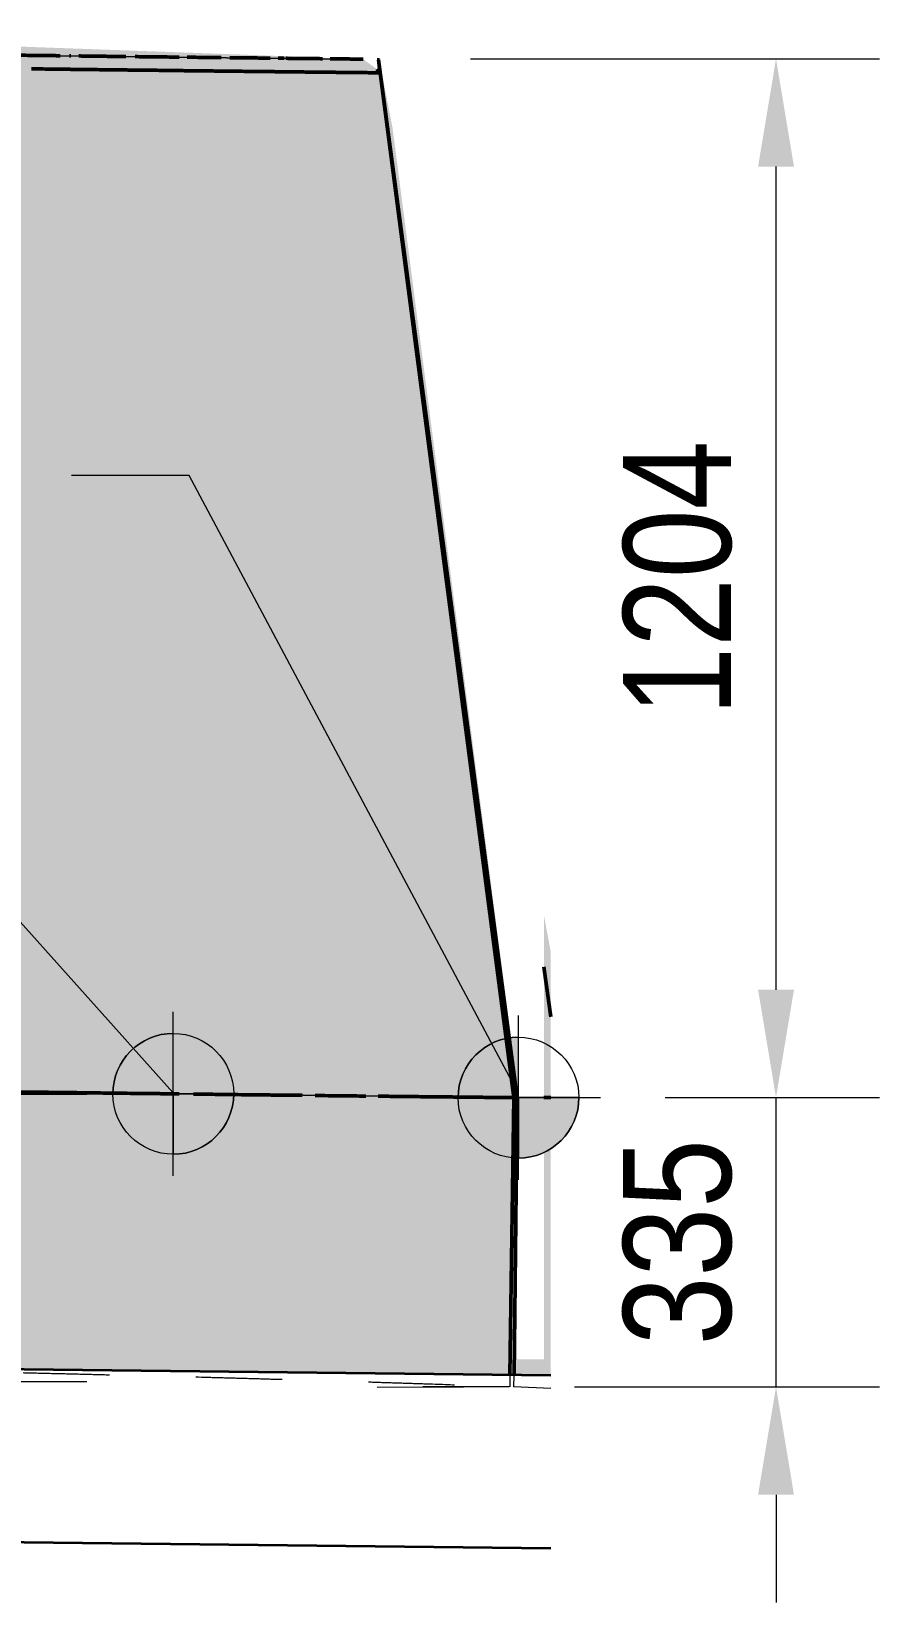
# Model space of a CAD drawing. Header units: metres. Extents: x 0 to 258, y 3 to 25.
# Drawn here: x 119.197 to 120.18, y 21.362 to 23.181 of the extents above; entities that cross this region are included whole.
import ezdxf

# ---------------------------------------------------------------- set-up
doc = ezdxf.new("R2010")
doc.units = ezdxf.units.M
doc.linetypes.add('JacobsDash', pattern=[0.0045, 0.003, -0.0015])
doc.layers.get('Defpoints').update_dxf_attribs({"color": 41})
for name, color, linetype, lineweight in [('A-ANNO-DIMS', 7, 'Continuous', 9), ('A-ANNO-NOTE', 7, 'Continuous', 9), ('A-FLOR', 7, 'Continuous', 50), ('A-FLOR-HDLN', 7, 'JacobsDash', 18), ('G-ANNO-TEXT', 7, 'Continuous', 9)]:
    doc.layers.add(name, color=color, linetype=linetype, lineweight=lineweight)
doc.styles.add('Arial Narrow_2', font='ARIALN.TTF', dxfattribs={"height": 0.125})
doc.dimstyles.new('Dimension_Standard_O__mm_', dxfattribs={"dimscale": 0.3048, "dimtxt": 0.127929, "dimasz": 0.410105, "dimexe": 0.393701, "dimexo": 0.246063, "dimgap": 0.246063, "dimtad": 1, "dimdec": 0, "dimlfac": 1000, "dimzin": 0, "dimdsep": 46, "dimtxsty": 'Arial Narrow_2', "dimsah": 1, "dimcen": 0.09, "dimaunit": 1, "dimadec": 4, "dimazin": 0, "dimtfac": 1, "dimtdec": 4, "dimtix": 1, "dimtmove": 0, "dimatfit": 3, "dimfxl": 1, "dimtvp": 1, "dimtfill": 1, "dimtolj": 1, "dimtzin": 0, "dimlwd": 18, "dimlwe": 18, "dimarcsym": 2})
doc.dimstyles.new('Dimension_Standard_T__mm_', dxfattribs={"dimscale": 0.3048, "dimtxt": 0.127929, "dimasz": 0.410105, "dimexe": 0.393701, "dimexo": 0.246063, "dimgap": 0.164042, "dimtad": 1, "dimdec": 0, "dimlfac": 1000, "dimzin": 0, "dimdsep": 46, "dimtxsty": 'Arial Narrow_2', "dimsah": 1, "dimcen": 0.09, "dimaunit": 1, "dimadec": 4, "dimazin": 0, "dimtfac": 1, "dimtdec": 4, "dimtix": 1, "dimtmove": 0, "dimatfit": 3, "dimfxl": 1, "dimtvp": 1, "dimtolj": 1, "dimtzin": 0, "dimlwd": 18, "dimlwe": 18, "dimarcsym": 2})

# ---------------------------------------------------------------- blocks, each defined once
blk = doc.blocks.new('CS_SYMB_SETOUT POINT - 5mm-2022283-Section 219')
at = {"layer": 'A-ANNO-NOTE'}
h = blk.add_hatch(color=256, dxfattribs=at)
edge = h.paths.add_edge_path()
edge.add_line((-481.2765, 22.04), (-481.2765, 21.97))
edge.add_line((-481.2765, 21.97), (-481.3465, 21.97))
edge.add_arc((-481.2765, 21.97), 0.07, 90, 180, ccw=False)
h = blk.add_hatch(color=256, dxfattribs=at)
edge = h.paths.add_edge_path()
edge.add_line((-481.2765, 21.9), (-481.2765, 21.97))
edge.add_line((-481.2765, 21.97), (-481.2065, 21.97))
edge.add_arc((-481.2765, 21.97), 0.07, 270, 360, ccw=False)
for p, q in [((-481.2765, 21.875), (-481.2765, 22.065)), ((-481.2765, 21.97), (-481.2765, 22.04)), ((-481.3715, 21.97), (-481.1815, 21.97)), ((-481.3465, 21.97), (-481.2765, 21.97)), ((-481.2065, 21.97), (-481.2765, 21.97)), ((-481.2765, 21.97), (-481.2765, 21.9))]:
    blk.add_line(p, q, dxfattribs=at)
blk.add_circle((-481.2765, 21.97), 0.07, dxfattribs=at)
for start, end in [(90, 180), (270, 360)]:
    blk.add_arc((-481.2765, 21.97), 0.07, start, end, dxfattribs=at)
blk = doc.blocks.new('DIMBLOCK37-Section 219')
at = {"layer": 'A-ANNO-DIMS', "color": 0, "lineweight": 18, "transparency": 16777216}
for p, q in [((120.0599, 22.0714), (120.0599, 22.1964)), ((119.9315, 21.9464), (120.1799, 21.9464)), ((120.0599, 21.6115), (120.0599, 21.9464)), ((119.8264, 21.6115), (120.1799, 21.6115)), ((120.0599, 21.4865), (120.0599, 21.3615))]:
    blk.add_line(p, q, dxfattribs=at)
at = {"layer": 'A-ANNO-DIMS', "color": 0, "transparency": 16777216}
for points in [[(120.0391, 22.0714), (120.0807, 22.0714), (120.0599, 21.9464)], [(120.0391, 21.4865), (120.0807, 21.4865), (120.0599, 21.6115)]]:
    blk.add_solid(points, dxfattribs=at)
at = {"layer": 'Defpoints', "color": 0, "transparency": 16777216}
for p in [(119.8565, 21.9464), (120.0599, 21.9464), (119.7514, 21.6115)]:
    blk.add_point(p, dxfattribs=at)
at = {"layer": 'A-ANNO-DIMS', "color": 0, "lineweight": 18, "transparency": 16777216, "insert": (119.9461, 21.779), "char_height": 0.125, "width": 0.285099, "attachment_point": 5, "rotation": 90, "style": 'Arial Narrow_2'}
blk.add_mtext('\\A1;335', dxfattribs=at)
blk = doc.blocks.new('DIMBLOCK38-Section 219')
at = {"layer": 'A-ANNO-DIMS', "color": 0, "lineweight": 18, "transparency": 16777216}
for p, q in [((119.7058, 23.1499), (120.1799, 23.1499)), ((120.0599, 22.0714), (120.0599, 23.0249)), ((119.9315, 21.9464), (120.1799, 21.9464))]:
    blk.add_line(p, q, dxfattribs=at)
at = {"layer": 'A-ANNO-DIMS', "color": 0, "transparency": 16777216}
for points in [[(120.0391, 23.0249), (120.0807, 23.0249), (120.0599, 23.1499)], [(120.0391, 22.0714), (120.0807, 22.0714), (120.0599, 21.9464)]]:
    blk.add_solid(points, dxfattribs=at)
at = {"layer": 'Defpoints', "color": 0, "transparency": 16777216}
for p in [(119.6308, 23.1499), (120.0599, 23.1499), (119.8565, 21.9464)]:
    blk.add_point(p, dxfattribs=at)
at = {"layer": 'A-ANNO-DIMS', "color": 0, "lineweight": 18, "transparency": 16777216, "insert": (119.9461, 22.5482), "char_height": 0.125, "width": 0.380132, "attachment_point": 5, "rotation": 90, "style": 'Arial Narrow_2'}
blk.add_mtext('\\A1;1204', dxfattribs=at)
blk = doc.blocks.new('DIMBLOCK40-Section 219')
at = {"layer": 'A-ANNO-DIMS', "color": 0, "lineweight": 18, "transparency": 16777216}
for p, q in [((119.1208, 22.0749), (119.1208, 22.1999)), ((119.2615, 21.9499), (119.0008, 21.9499)), ((119.1208, 21.6174), (119.1208, 21.9499)), ((119.2615, 21.6174), (119.0008, 21.6174)), ((119.1208, 21.4924), (119.1208, 21.3674))]:
    blk.add_line(p, q, dxfattribs=at)
at = {"layer": 'A-ANNO-DIMS', "color": 0, "transparency": 16777216}
for points in [[(119.1, 22.0749), (119.1417, 22.0749), (119.1208, 21.9499)], [(119.1, 21.4924), (119.1417, 21.4924), (119.1208, 21.6174)]]:
    blk.add_solid(points, dxfattribs=at)
at = {"layer": 'Defpoints', "color": 0, "transparency": 16777216}
for p in [(119.1208, 21.9499), (119.3365, 21.9499), (119.3365, 21.6174)]:
    blk.add_point(p, dxfattribs=at)
at = {"layer": 'A-ANNO-DIMS', "color": 0, "lineweight": 18, "transparency": 16777216, "insert": (118.982, 21.7837), "char_height": 0.125, "width": 0.285099, "attachment_point": 5, "rotation": 90, "style": 'Arial Narrow_2', "bg_fill": 3, "box_fill_scale": 1.1, "bg_fill_color": 256, "bg_fill_true_color": 13158600, "bg_fill_transparency": 0}
blk.add_mtext('\\A1;333', dxfattribs=at)

msp = doc.modelspace()

# ---------------------------------------------------------------- hatches: boundary and pattern name
at = {"layer": 'A-FLOR', "lineweight": 5, "true_color": 0xc0c0c0}
for points in [[(119.575, 23.1494), (119.4556, 23.1541), (119.1784, 23.1641), (118.6473, 23.1706), (117.931, 23.1804), (117.8219, 23.1815), (117.8219, 23.1721), (118.7274, 23.1596), (119.4557, 23.1507), (119.5694, 23.1495)], [(119.6014, 23.1335), (119.5975, 23.1377), (119.5866, 23.1456), (119.5815, 23.1494), (119.1193, 23.1546), (118.3433, 23.1647), (117.8219, 23.1721), (117.8219, 23.1565), (118.761, 23.1436), (119.4557, 23.1351), (119.6003, 23.1335)], [(119.7561, 21.9464), (119.6014, 23.1335), (119.0999, 23.1393), (118.2764, 23.1501), (117.8219, 23.1565), (117.8219, 21.9713), (118.8173, 21.9576), (119.5409, 21.9487), (119.7553, 21.9464)], [(119.7989, 22.0402), (119.7989, 22.1154), (119.7909, 22.1582), (119.7909, 22.0978), (119.7925, 22.086)], [(119.7989, 21.6245), (119.7989, 21.9464), (119.7909, 21.9464), (119.7909, 21.6432), (119.757, 21.6432), (119.7615, 21.9464), (119.7599, 21.9464), (119.7564, 21.625), (119.7909, 21.6246)]]:
    msp.add_hatch(color=9, dxfattribs=at).paths.add_polyline_path(points)
at = {"layer": 'A-FLOR', "true_color": 0xc0c0c0}
msp.add_hatch(color=9, dxfattribs=at).paths.add_polyline_path([(119.7564, 21.625), (119.7594, 21.9499), (119.5994, 23.1487), (119.5977, 23.1487), (119.5977, 23.1375), (119.6014, 23.1335), (119.756, 21.9436), (119.7516, 21.625), (119.7561, 21.625)])
at = {"layer": 'A-FLOR', "lineweight": 5, "true_color": 0xc0c0c0}
h = msp.add_hatch(color=9, dxfattribs=at)
h.paths.add_polyline_path([(119.7909, 21.9464), (119.7989, 21.9464), (119.7989, 22.0402), (119.7909, 22.0978), (119.7909, 21.9499)])
h.paths.add_polyline_path([(119.7611, 21.9464), (119.7615, 21.9464), (119.7615, 21.9499), (119.6156, 23.0695), (119.6003, 23.1486), (119.5995, 23.1486), (119.7599, 21.9464)])
h = msp.add_hatch(color=9, dxfattribs=at)
h.paths.add_polyline_path([(117.8741, 21.9705), (117.8741, 21.9702), (117.8666, 21.7614)])
h.paths.add_polyline_path([(119.7516, 21.625), (119.7561, 21.9464), (119.2143, 21.9526), (118.3846, 21.9634), (117.8219, 21.9713), (117.8219, 21.6489), (118.2007, 21.6448), (118.5523, 21.6399), (118.9619, 21.634), (119.7308, 21.6253)])

# ---------------------------------------------------------------- linework, layer by layer
at = {"layer": 'A-FLOR'}
for p, q in [((119.5975, 23.1377), (119.6014, 23.1335)), ((119.5995, 23.1487), (119.5977, 23.1487)), ((119.7599, 21.9464), (119.5995, 23.1487)), ((119.6003, 23.1487), (119.5995, 23.1487)), ((119.6014, 23.1335), (119.7561, 21.9464)), ((119.7909, 22.0978), (119.7989, 22.0402)), ((119.7561, 21.9464), (119.7516, 21.625)), ((119.7564, 21.625), (119.7599, 21.9464)), ((119.7599, 21.9464), (119.7615, 21.9464)), ((119.7909, 21.9464), (119.7989, 21.9464))]:
    msp.add_line(p, q, dxfattribs=at)
at = {"layer": 'A-FLOR', "lineweight": 35}
for p, q in [((119.7989, 21.6245), (117.8219, 21.647)), ((117.8219, 21.447), (119.7989, 21.4245))]:
    msp.add_line(p, q, dxfattribs=at)
at = {"layer": 'A-FLOR'}
for points, knots in [([(119.1753, 23.154), (119.1769, 23.1539), (119.1829, 23.1539), (119.1905, 23.1538), (119.1966, 23.1537), (119.1983, 23.1537)], [0.9822571729, 0.9822571729, 0.9822571729, 0.9822571729, 0.982421875, 0.9829101562, 0.9831019944, 0.9831019944, 0.9831019944, 0.9831019944]), ([(119.1983, 23.1537), (119.2009, 23.1536), (119.2078, 23.1536), (119.2149, 23.1535), (119.2195, 23.1534), (119.22, 23.1534)], [0.9831020515, 0.9831020515, 0.9831020515, 0.9831020515, 0.9833984375, 0.9838867188, 0.9839468947, 0.9839468947, 0.9839468947, 0.9839468947]), ([(119.22, 23.1534), (119.2215, 23.1534), (119.225, 23.1534), (119.2285, 23.1533), (119.2305, 23.1533)], [0.983947093, 0.983947093, 0.983947093, 0.983947093, 0.9841308594, 0.9843695661, 0.9843695661, 0.9843695661, 0.9843695661]), ([(119.252, 23.153), (119.2532, 23.153), (119.2568, 23.153), (119.2605, 23.1529), (119.263, 23.1529)], [0.9852140523, 0.9852140523, 0.9852140523, 0.9852140523, 0.9853515625, 0.9856366952, 0.9856366952, 0.9856366952, 0.9856366952]), ([(119.263, 23.1529), (119.2648, 23.1529), (119.2687, 23.1528), (119.2748, 23.1528), (119.2805, 23.1527), (119.2839, 23.1527), (119.2852, 23.1526)], [0.9856367363, 0.9856367363, 0.9856367363, 0.9856367363, 0.9858398438, 0.9860839844, 0.986328125, 0.9864815955, 0.9864815955, 0.9864815955, 0.9864815955]), ([(119.2852, 23.1526), (119.2881, 23.1526), (119.2952, 23.1525), (119.3022, 23.1524), (119.3064, 23.1524), (119.3066, 23.1524)], [0.986481825, 0.986481825, 0.986481825, 0.986481825, 0.9868164062, 0.9873046875, 0.9873264958, 0.9873264958, 0.9873264958, 0.9873264958]), ([(119.3277, 23.1521), (119.3286, 23.1521), (119.3335, 23.1521), (119.3404, 23.152), (119.3464, 23.1519), (119.3483, 23.1519)], [0.9881713961, 0.9881713961, 0.9881713961, 0.9881713961, 0.98828125, 0.9887695312, 0.9890162964, 0.9890162964, 0.9890162964, 0.9890162964]), ([(119.3483, 23.1519), (119.3503, 23.1519), (119.3561, 23.1518), (119.3627, 23.1517), (119.3673, 23.1517), (119.3682, 23.1517)], [0.98901644, 0.98901644, 0.98901644, 0.98901644, 0.9892578125, 0.9897460938, 0.9898611966, 0.9898611966, 0.9898611966, 0.9898611966]), ([(119.3873, 23.1515), (119.3912, 23.1514), (119.3977, 23.1513), (119.4043, 23.1513), (119.407, 23.1512)], [0.990706394, 0.990706394, 0.990706394, 0.990706394, 0.9912109375, 0.9915509972, 0.9915509972, 0.9915509972, 0.9915509972]), ([(119.407, 23.1512), (119.4082, 23.1512), (119.4115, 23.1512), (119.4149, 23.1512), (119.4171, 23.1511)], [0.9915514558, 0.9915514558, 0.9915514558, 0.9915514558, 0.9916992188, 0.9919731924, 0.9919731924, 0.9919731924, 0.9919731924]), ([(119.4271, 23.151), (119.4293, 23.151), (119.4353, 23.1509), (119.4416, 23.1509), (119.4458, 23.1508), (119.4464, 23.1508)], [0.9923958975, 0.9923958975, 0.9923958975, 0.9923958975, 0.9926757812, 0.9931640625, 0.9932407978, 0.9932407978, 0.9932407978, 0.9932407978]), ([(119.4464, 23.1508), (119.4495, 23.1508), (119.4561, 23.1507), (119.4652, 23.1506), (119.4713, 23.1505), (119.4739, 23.1505)], [0.993240811, 0.993240811, 0.993240811, 0.993240811, 0.993652344, 0.994140625, 0.994507989, 0.994507989, 0.994507989, 0.994507989]), ([(119.483, 23.1504), (119.4843, 23.1504), (119.4867, 23.1504), (119.489, 23.1503), (119.4901, 23.1503)], [0.9949305983, 0.9949305983, 0.9949305983, 0.9949305983, 0.9951171875, 0.9952625595, 0.9952625595, 0.9952625595, 0.9952625595]), ([(119.492, 23.1503), (119.4937, 23.1503), (119.4989, 23.1502), (119.5105, 23.1501), (119.5225, 23.15), (119.5317, 23.1499), (119.5344, 23.1498)], [0.995352947, 0.995352947, 0.995352947, 0.995352947, 0.995605469, 0.99609375, 0.997070312, 0.997464508, 0.997464508, 0.997464508, 0.997464508]), ([(119.5432, 23.1498), (119.5443, 23.1497), (119.5471, 23.1497), (119.5516, 23.1497), (119.5567, 23.1496), (119.5617, 23.1496), (119.5659, 23.1495), (119.5685, 23.1495), (119.5694, 23.1495)], [0.997887967, 0.997887967, 0.997887967, 0.997887967, 0.998046875, 0.998291016, 0.998535156, 0.998779297, 0.999023438, 0.9991551, 0.9991551, 0.9991551, 0.9991551]), ([(119.2204, 23.1378), (119.2192, 23.1378), (119.2137, 23.1379), (119.206, 23.138), (119.1994, 23.1381), (119.1972, 23.1381)], [-0.9835342072, -0.9835342072, -0.9835342072, -0.9835342072, -0.9833984375, -0.9829101562, -0.9826675865, -0.9826675865, -0.9826675865, -0.9826675865]), ([(119.2424, 23.1375), (119.2422, 23.1376), (119.2399, 23.1376), (119.2356, 23.1376), (119.2285, 23.1377), (119.2234, 23.1378), (119.2204, 23.1378)], [-0.9844008279, -0.9844008279, -0.9844008279, -0.9844008279, -0.984375, -0.9841308594, -0.9838867188, -0.9835345588, -0.9835345588, -0.9835345588, -0.9835345588]), ([(119.2647, 23.1373), (119.2612, 23.1373), (119.2537, 23.1374), (119.2463, 23.1375), (119.2424, 23.1375)], [-0.9852674486, -0.9852674486, -0.9852674486, -0.9852674486, -0.9848632812, -0.9844011722, -0.9844011722, -0.9844011722, -0.9844011722]), ([(119.2877, 23.137), (119.2851, 23.137), (119.2781, 23.1371), (119.2705, 23.1372), (119.2655, 23.1373), (119.2648, 23.1373)], [-0.9861340692, -0.9861340692, -0.9861340692, -0.9861340692, -0.9858398438, -0.9853515625, -0.9852677423, -0.9852677423, -0.9852677423, -0.9852677423]), ([(119.3102, 23.1367), (119.3086, 23.1368), (119.3029, 23.1368), (119.2954, 23.1369), (119.2894, 23.137), (119.2877, 23.137)], [-0.9870002091, -0.9870002091, -0.9870002091, -0.9870002091, -0.9868164062, -0.986328125, -0.9861340788, -0.9861340788, -0.9861340788, -0.9861340788]), ([(119.332, 23.1365), (119.3273, 23.1365), (119.3201, 23.1366), (119.3128, 23.1367), (119.3102, 23.1367)], [-0.9878669336, -0.9878669336, -0.9878669336, -0.9878669336, -0.9873046875, -0.9870006899, -0.9870006899, -0.9870006899, -0.9870006899]), ([(119.3536, 23.1362), (119.3499, 23.1363), (119.3428, 23.1364), (119.3355, 23.1365), (119.3321, 23.1365)], [-0.9887338588, -0.9887338588, -0.9887338588, -0.9887338588, -0.98828125, -0.9878673106, -0.9878673106, -0.9878673106, -0.9878673106]), ([(119.3745, 23.136), (119.3719, 23.136), (119.3653, 23.1361), (119.3582, 23.1362), (119.3539, 23.1362), (119.3536, 23.1362)], [-0.9896003156, -0.9896003156, -0.9896003156, -0.9896003156, -0.9892578125, -0.9887695312, -0.9887339313, -0.9887339313, -0.9887339313, -0.9887339313]), ([(119.3945, 23.1358), (119.3927, 23.1358), (119.3872, 23.1359), (119.3806, 23.1359), (119.3757, 23.136), (119.3746, 23.136)], [-0.9904671616, -0.9904671616, -0.9904671616, -0.9904671616, -0.990234375, -0.9897460938, -0.9896005519, -0.9896005519, -0.9896005519, -0.9896005519]), ([(119.4147, 23.1355), (119.4138, 23.1356), (119.407, 23.1356), (119.4002, 23.1357), (119.3945, 23.1358)], [-0.9913336956, -0.9913336956, -0.9913336956, -0.9913336956, -0.9912109375, -0.9904671726, -0.9904671726, -0.9904671726, -0.9904671726]), ([(119.4355, 23.1353), (119.4354, 23.1353), (119.4314, 23.1354), (119.4244, 23.1354), (119.4176, 23.1355), (119.4147, 23.1355)], [-0.9922004139, -0.9922004139, -0.9922004139, -0.9922004139, -0.9921875, -0.9916992188, -0.9913337933, -0.9913337933, -0.9913337933, -0.9913337933]), ([(119.4557, 23.1351), (119.4527, 23.1351), (119.4461, 23.1352), (119.4393, 23.1353), (119.4355, 23.1353)], [-0.9930670346, -0.9930670346, -0.9930670346, -0.9930670346, -0.9926757812, -0.9922006712, -0.9922006712, -0.9922006712, -0.9922006712]), ([(119.4749, 23.1349), (119.4729, 23.1349), (119.4673, 23.135), (119.4608, 23.135), (119.4564, 23.1351), (119.4557, 23.1351)], [-0.9939336553, -0.9939336553, -0.9939336553, -0.9939336553, -0.9936523438, -0.9931640625, -0.9930671437, -0.9930671437, -0.9930671437, -0.9930671437]), ([(119.4938, 23.1347), (119.4925, 23.1347), (119.4878, 23.1347), (119.4815, 23.1348), (119.4764, 23.1349), (119.4749, 23.1349)], [-0.9947999517, -0.9947999517, -0.9947999517, -0.9947999517, -0.9946289062, -0.994140625, -0.9939339387, -0.9939339387, -0.9939339387, -0.9939339387]), ([(119.5123, 23.1345), (119.5119, 23.1345), (119.508, 23.1345), (119.5019, 23.1346), (119.4961, 23.1346), (119.4938, 23.1347)], [-0.9956668966, -0.9956668966, -0.9956668966, -0.9956668966, -0.9956054688, -0.9951171875, -0.994800276, -0.994800276, -0.994800276, -0.994800276]), ([(119.5298, 23.1343), (119.5269, 23.1343), (119.5212, 23.1344), (119.5153, 23.1344), (119.5123, 23.1345)], [-0.9965329584, -0.9965329584, -0.9965329584, -0.9965329584, -0.99609375, -0.9956676868, -0.9956676868, -0.9956676868, -0.9956676868]), ([(119.5473, 23.1341), (119.545, 23.1341), (119.5391, 23.1342), (119.5334, 23.1342), (119.5298, 23.1343)], [-0.9973993425, -0.9973993425, -0.9973993425, -0.9973993425, -0.9970703125, -0.9965335173, -0.9965335173, -0.9965335173, -0.9965335173]), ([(119.5654, 23.1339), (119.5639, 23.1339), (119.5589, 23.134), (119.5528, 23.134), (119.5484, 23.1341), (119.5473, 23.1341)], [-0.9982663663, -0.9982663663, -0.9982663663, -0.9982663663, -0.998046875, -0.9975585938, -0.997400138, -0.997400138, -0.997400138, -0.997400138]), ([(119.5834, 23.1337), (119.5826, 23.1337), (119.5785, 23.1338), (119.5727, 23.1338), (119.5674, 23.1339), (119.5656, 23.1339), (119.5654, 23.1339)], [-0.9991333793, -0.9991333793, -0.9991333793, -0.9991333793, -0.9990234375, -0.9985351562, -0.9982910156, -0.9982667587, -0.9982667587, -0.9982667587, -0.9982667587]), ([(119.2143, 21.9526), (119.2069, 21.9527), (119.195, 21.9528), (119.1831, 21.953), (119.1787, 21.953)], [-0.979707375, -0.979707375, -0.979707375, -0.979707375, -0.979, -0.978580007, -0.978580007, -0.978580007, -0.978580007]), ([(119.2494, 21.9522), (119.2408, 21.9523), (119.2291, 21.9524), (119.2174, 21.9526), (119.2143, 21.9526)], [-0.980834743, -0.980834743, -0.980834743, -0.980834743, -0.98, -0.979707683, -0.979707683, -0.979707683, -0.979707683]), ([(119.2841, 21.9517), (119.2743, 21.9519), (119.2628, 21.952), (119.2512, 21.9521), (119.2495, 21.9522)], [-0.981961962, -0.981961962, -0.981961962, -0.981961962, -0.981, -0.980834947, -0.980834947, -0.980834947, -0.980834947]), ([(119.3183, 21.9513), (119.3174, 21.9513), (119.3065, 21.9515), (119.2951, 21.9516), (119.2845, 21.9517), (119.2841, 21.9517)], [-0.983089096, -0.983089096, -0.983089096, -0.983089096, -0.983, -0.982, -0.981962111, -0.981962111, -0.981962111, -0.981962111]), ([(119.352, 21.9509), (119.3498, 21.951), (119.3387, 21.9511), (119.3275, 21.9512), (119.3183, 21.9513)], [-0.984216848, -0.984216848, -0.984216848, -0.984216848, -0.984, -0.98308948, -0.98308948, -0.98308948, -0.98308948]), ([(119.4172, 21.9502), (119.4128, 21.9502), (119.402, 21.9503), (119.3912, 21.9505), (119.3849, 21.9505)], [-0.986471584, -0.986471584, -0.986471584, -0.986471584, -0.986, -0.985344216, -0.985344216, -0.985344216, -0.985344216]), ([(119.4491, 21.9498), (119.4435, 21.9498), (119.433, 21.95), (119.4223, 21.9501), (119.4173, 21.9502)], [-0.987598646, -0.987598646, -0.987598646, -0.987598646, -0.987, -0.986471871, -0.986471871, -0.986471871, -0.986471871]), ([(119.4804, 21.9494), (119.4737, 21.9495), (119.4634, 21.9496), (119.4529, 21.9497), (119.4491, 21.9498)], [-0.98872632, -0.98872632, -0.98872632, -0.98872632, -0.988, -0.987598952, -0.987598952, -0.987598952, -0.987598952]), ([(119.511, 21.9491), (119.5034, 21.9492), (119.4932, 21.9493), (119.4829, 21.9494), (119.4804, 21.9494)], [-0.989853688, -0.989853688, -0.989853688, -0.989853688, -0.989, -0.988726837, -0.988726837, -0.988726837, -0.988726837]), ([(119.5701, 21.9484), (119.5691, 21.9484), (119.5595, 21.9485), (119.5498, 21.9486), (119.5409, 21.9487)], [-0.992108197, -0.992108197, -0.992108197, -0.992108197, -0.992, -0.990981131, -0.990981131, -0.990981131, -0.990981131]), ([(119.6268, 21.9478), (119.6238, 21.9478), (119.6146, 21.9479), (119.6052, 21.948), (119.5988, 21.9481)], [-0.99436316, -0.99436316, -0.99436316, -0.99436316, -0.994, -0.993235792, -0.993235792, -0.993235792, -0.993235792]), ([(119.6541, 21.9475), (119.6502, 21.9475), (119.6412, 21.9476), (119.632, 21.9477), (119.6268, 21.9478)], [-0.995490528, -0.995490528, -0.995490528, -0.995490528, -0.995, -0.994363226, -0.994363226, -0.994363226, -0.994363226]), ([(119.6803, 21.9472), (119.6794, 21.9472), (119.6747, 21.9473), (119.6661, 21.9473), (119.6581, 21.9474), (119.6541, 21.9475)], [-0.996617847, -0.996617847, -0.996617847, -0.996617847, -0.9965, -0.996, -0.995490616, -0.995490616, -0.995490616, -0.995490616]), ([(119.7055, 21.9469), (119.7037, 21.9469), (119.6981, 21.947), (119.6897, 21.9471), (119.6831, 21.9472), (119.6803, 21.9472)], [-0.997745264, -0.997745264, -0.997745264, -0.997745264, -0.9975, -0.997, -0.996617896, -0.996617896, -0.996617896, -0.996617896]), ([(119.7308, 21.9467), (119.728, 21.9467), (119.7215, 21.9468), (119.713, 21.9468), (119.7074, 21.9469), (119.7055, 21.9469)], [-0.998872632, -0.998872632, -0.998872632, -0.998872632, -0.9985, -0.998, -0.997745433, -0.997745433, -0.997745433, -0.997745433]), ([(119.7561, 21.9464), (119.7486, 21.9465), (119.7402, 21.9466), (119.7318, 21.9467), (119.7308, 21.9467)], [-1, -1, -1, -1, -0.999, -0.998872645, -0.998872645, -0.998872645, -0.998872645])]:
    msp.add_open_spline(points, degree=3, knots=knots, dxfattribs=at)
for points in [[(119.2412, 23.1532), (119.2417, 23.1532), (119.2423, 23.1531), (119.2428, 23.1531)], [(119.3172, 23.1523), (119.3207, 23.1522), (119.3242, 23.1522), (119.3277, 23.1521)], [(119.3777, 23.1516), (119.3809, 23.1515), (119.3841, 23.1515), (119.3873, 23.1515)], [(119.5694, 23.1495), (119.5735, 23.1494), (119.5775, 23.1494), (119.5815, 23.1494)], [(119.6014, 23.1335), (119.5954, 23.1336), (119.5894, 23.1337), (119.5834, 23.1337)], [(119.3685, 21.9507), (119.363, 21.9508), (119.3575, 21.9509), (119.352, 21.9509)], [(119.5409, 21.9487), (119.536, 21.9488), (119.531, 21.9488), (119.5261, 21.9489)], [(119.5845, 21.9482), (119.5797, 21.9483), (119.5749, 21.9483), (119.5701, 21.9484)]]:
    msp.add_open_spline(points, degree=3, dxfattribs=at)
at = {"layer": 'A-FLOR-HDLN'}
for p, q in [((119.7516, 21.625), (119.7514, 21.6115)), ((119.7562, 21.6113), (119.7564, 21.6249)), ((119.7506, 21.6115), (119.5819, 21.6114)), ((119.5977, 21.6112), (119.7562, 21.6113)), ((119.7989, 21.6097), (119.7562, 21.6113))]:
    msp.add_line(p, q, dxfattribs=at)
for points in [[(119.2307, 23.1533), (119.2341, 23.1532), (119.2377, 23.1532), (119.2412, 23.1532)], [(119.3066, 23.1524), (119.3101, 23.1524), (119.3136, 23.1523), (119.3171, 23.1523)], [(119.4901, 23.1503), (119.4907, 23.1503), (119.4913, 23.1503), (119.4919, 23.1503)], [(119.3849, 21.9505), (119.3795, 21.9506), (119.374, 21.9507), (119.3685, 21.9507)]]:
    msp.add_open_spline(points, degree=3, dxfattribs=at)
for points, knots in [([(119.2429, 23.1531), (119.2429, 23.1531), (119.2459, 23.1531), (119.249, 23.1531), (119.252, 23.153)], [0.9848570742, 0.9848570742, 0.9848570742, 0.9848570742, 0.9848632812, 0.9852125816, 0.9852125816, 0.9852125816, 0.9852125816]), ([(119.3682, 23.1517), (119.371, 23.1516), (119.3741, 23.1516), (119.3773, 23.1516), (119.3777, 23.1516)], [0.9898611966, 0.9898611966, 0.9898611966, 0.9898611966, 0.990234375, 0.990282061, 0.990282061, 0.990282061, 0.990282061]), ([(119.4171, 23.1511), (119.4188, 23.1511), (119.4222, 23.1511), (119.4255, 23.151), (119.4271, 23.151)], [0.9919746079, 0.9919746079, 0.9919746079, 0.9919746079, 0.9921875, 0.9923958975, 0.9923958975, 0.9923958975, 0.9923958975]), ([(119.4739, 23.1505), (119.4748, 23.1505), (119.4778, 23.1505), (119.4808, 23.1504), (119.483, 23.1504)], [0.9945094795, 0.9945094795, 0.9945094795, 0.9945094795, 0.9946289062, 0.9949305983, 0.9949305983, 0.9949305983, 0.9949305983]), ([(119.5345, 23.1498), (119.5351, 23.1498), (119.538, 23.1498), (119.5409, 23.1498), (119.5432, 23.1498)], [0.9974652992, 0.9974652992, 0.9974652992, 0.9974652992, 0.9975585938, 0.9978865477, 0.9978865477, 0.9978865477, 0.9978865477]), ([(119.526, 21.9489), (119.5224, 21.9489), (119.5174, 21.949), (119.5124, 21.9491), (119.511, 21.9491)], [-0.9904161293, -0.9904161293, -0.9904161293, -0.9904161293, -0.99, -0.9898536877, -0.9898536877, -0.9898536877, -0.9898536877]), ([(119.5988, 21.9481), (119.5968, 21.9481), (119.5921, 21.9482), (119.5873, 21.9482), (119.5845, 21.9482)], [-0.9932357918, -0.9932357918, -0.9932357918, -0.9932357918, -0.993, -0.9926734484, -0.9926734484, -0.9926734484, -0.9926734484]), ([(118.7878, 21.636), (118.788, 21.636), (118.8, 21.6358), (118.8237, 21.6353), (118.8586, 21.6347), (118.9047, 21.6338), (118.9505, 21.6329), (118.9956, 21.632), (119.029, 21.6313), (119.0621, 21.6306), (119.1058, 21.6297), (119.149, 21.6287), (119.1912, 21.6278), (119.2224, 21.627), (119.2533, 21.6263), (119.2838, 21.6255), (119.314, 21.6248), (119.3536, 21.6238), (119.392, 21.6228), (119.4298, 21.6218), (119.4576, 21.621), (119.485, 21.6202), (119.5209, 21.6192), (119.5554, 21.6181), (119.5892, 21.6171), (119.6141, 21.6163), (119.6384, 21.6155), (119.67, 21.6145), (119.7078, 21.6131), (119.7371, 21.6121), (119.7514, 21.6115)], [-0.2063611, -0.2063611, -0.2063611, -0.2063611, -0.20625, -0.2, -0.19375, -0.1875, -0.175, -0.16875, -0.1625, -0.15625, -0.15, -0.1375, -0.13125, -0.125, -0.11875, -0.1125, -0.10625, -0.1, -0.0875, -0.08125, -0.075, -0.06875, -0.0625, -0.05, -0.04375, -0.0375, -0.03125, -0.025, -0.0125, 0, 0, 0, 0])]:
    msp.add_open_spline(points, degree=3, knots=knots, dxfattribs=at)
at = {"layer": 'G-ANNO-TEXT'}
for p, q in [((119.2468, 22.6672), (119.2436, 22.6672)), ((119.3798, 22.6672), (119.2468, 22.6672)), ((119.7609, 21.9522), (119.3798, 22.6672)), ((119.3609, 21.9522), (118.9798, 22.3781))]:
    msp.add_line(p, q, dxfattribs=at)

# ---------------------------------------------------------------- block references
at = {"layer": 'A-ANNO-NOTE'}
for p in [(600.638, -0.0192), (601.038, -0.0236)]:
    msp.add_blockref('CS_SYMB_SETOUT POINT - 5mm-2022283-Section 219', p, dxfattribs=at)

# ---------------------------------------------------------------- dimensions: what is measured, and where the dimension line sits
at = {"layer": 'A-ANNO-DIMS', "lineweight": 18}
for base, p1, p2, override, picture, middle in [((120.05989, 23.14991), (119.85651, 21.9464), (119.63077, 23.14991), {"dimpost": '<>', "dimfxl": 1.224489}, 'DIMBLOCK38-Section 219', (119.94607, 22.54815)), ((120.0599, 21.9464), (119.7514, 21.6115), (119.8565, 21.9464), {"dimpost": '<>', "dimfxl": 0.350981}, 'DIMBLOCK37-Section 219', (119.9461, 21.779))]:
    dim = msp.add_linear_dim(base=base, p1=p1, p2=p2, angle=90, dimstyle='Dimension_Standard_T__mm_', override=override, dxfattribs=at)
    dim.commit()
    dim.dimension.update_dxf_attribs({"geometry": picture, "text_midpoint": middle})

# ---------------------------------------------------------------- next in the draw order: dimensions: what is measured, and where the dimension line sits
dim = msp.add_linear_dim(base=(119.1208221405, 21.9499053681), p1=(119.3365074693, 21.6174053681), p2=(119.3365074693, 21.9499053681), angle=90, dimstyle='Dimension_Standard_O__mm_', override={"dimpost": '<>', "dimfxl": 0.3325}, dxfattribs=at)
dim.commit()
dim.dimension.update_dxf_attribs({"geometry": 'DIMBLOCK40-Section 219', "text_midpoint": (118.982000517, 21.7836553681)})

doc.saveas('drawing.dxf')
